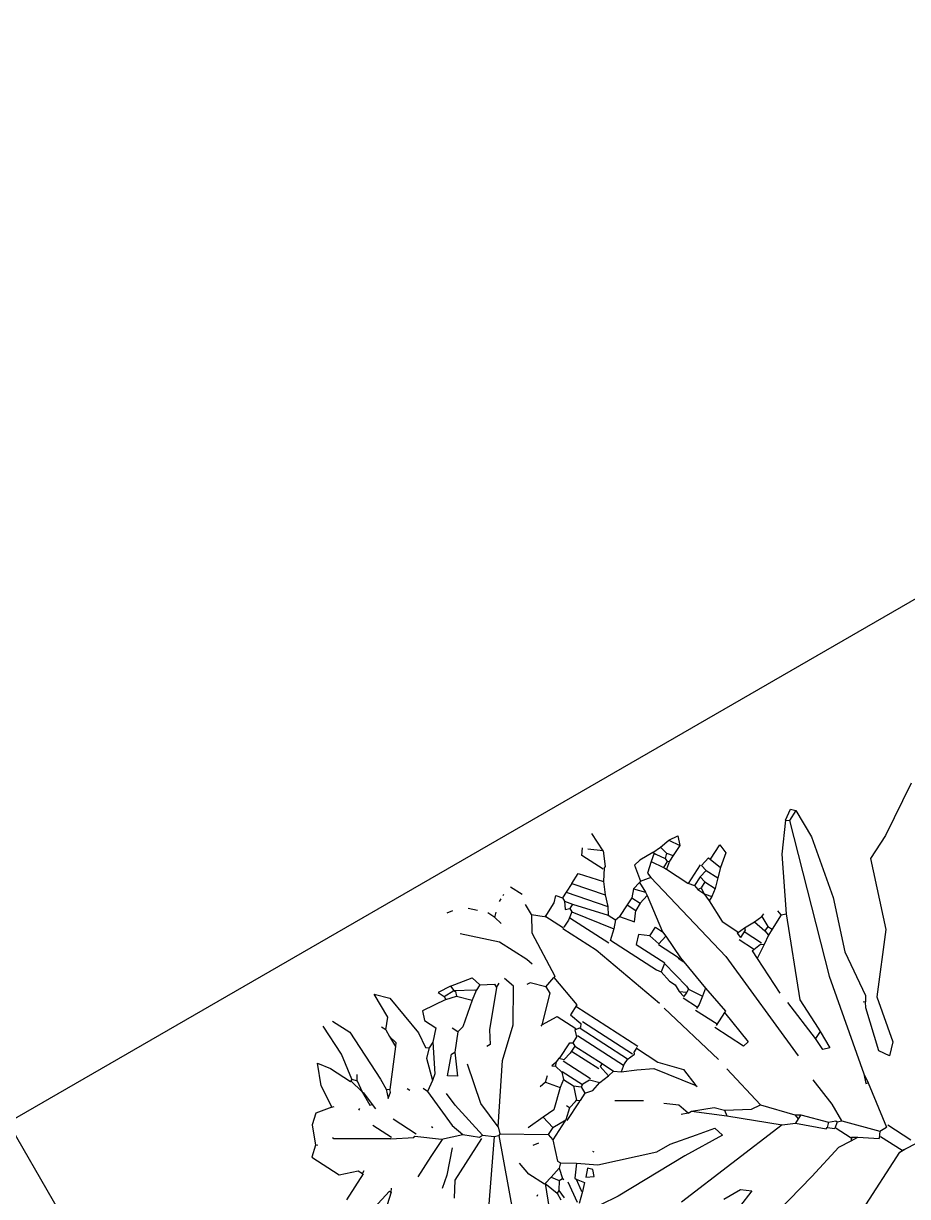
# Model space of a CAD drawing. Header units: metres. Extents: x 1769 to 3632, y 809 to 2652.
# Drawn here: x 2737.6868 to 2738.0039, y 1807.1333 to 1807.5541 of the extents above; entities that cross this region are included whole.
import ezdxf

# ---------------------------------------------------------------- set-up
doc = ezdxf.new("R2010")
doc.units = ezdxf.units.M
doc.header["$LTSCALE"] = 10
doc.linetypes.add('HIDDEN', pattern=[9.525, 6.35, -3.175])
for name, color, linetype in [('A-ELEV0', 7, 'Continuous'), ('A-FLOR-LEVL', 2, 'Continuous'), ('A-PROJ+', 1, 'HIDDEN'), ('L-PLNT', 66, 'Continuous')]:
    doc.layers.add(name, color=color, linetype=linetype)

# ---------------------------------------------------------------- blocks, each defined once
blk = doc.blocks.new('GARRA DE LEON')
at = {"layer": 'L-PLNT', "color": 65, "linetype": 'Continuous'}
for p, q in [((1272.1548, 333.8953), (1272.1838, 333.9119)), ((1271.9767, 333.8891), (1272.1423, 333.8891)), ((1272.1423, 333.8891), (1272.1548, 333.8953)), ((1272.1486, 333.8912), (1272.1548, 333.8953)), ((1272.1486, 333.8291), (1272.1486, 333.8912)), ((1272.1817, 333.8291), (1272.1817, 333.8953)), ((1272.1175, 333.7835), (1272.1423, 333.8291)), ((1272.1299, 333.7297), (1272.1589, 333.8208)), ((1272.1589, 333.8208), (1272.1423, 333.8291)), ((1272.1589, 333.8208), (1272.1755, 333.8291)), ((1272.2417, 333.7338), (1272.1755, 333.8291)), ((1272.1009, 333.7753), (1272.1175, 333.7835)), ((1272.1092, 333.7711), (1272.1175, 333.7835)), ((1271.9767, 333.7421), (1272.0719, 333.7587)), ((1272.0719, 333.7587), (1272.1009, 333.7753)), ((1272.1092, 333.7711), (1272.1009, 333.7753)), ((1272.1072, 333.7256), (1272.1072, 333.7711)), ((1271.6744, 333.68), (1271.9767, 333.7421)), ((1272.1217, 333.7214), (1272.1299, 333.7297)), ((1272.1299, 333.7297), (1272.1507, 333.6883)), ((1272.2376, 333.7297), (1272.2417, 333.7338)), ((1272.2542, 333.7131), (1272.2376, 333.7297)), ((1272.2542, 333.7131), (1272.2417, 333.7338)), ((1272.3246, 333.7421), (1272.3204, 333.7131)), ((1272.3577, 333.7297), (1272.3246, 333.7421)), ((1272.4281, 333.6386), (1272.3577, 333.7297)), ((1272.0637, 333.6386), (1272.0927, 333.709)), ((1272.0885, 333.6386), (1272.1092, 333.7049)), ((1272.0927, 333.709), (1272.0968, 333.709)), ((1272.0968, 333.709), (1272.1051, 333.7256)), ((1272.1092, 333.7049), (1272.0968, 333.709)), ((1272.1217, 333.7214), (1272.1051, 333.7256)), ((1272.1092, 333.7049), (1272.1217, 333.7173)), ((1272.1217, 333.7173), (1272.1217, 333.7214)), ((1272.4074, 333.5144), (1272.2542, 333.7131)), ((1272.3204, 333.7131), (1272.3908, 333.6303)), ((1272.1507, 333.6883), (1272.1755, 333.6179)), ((1271.869, 333.6386), (1271.6744, 333.622)), ((1272.043, 333.6137), (1271.7531, 333.5102)), ((1271.8152, 333.593), (1271.8566, 333.6137)), ((1271.8566, 333.6137), (1271.869, 333.6386)), ((1271.9891, 333.4895), (1272.043, 333.6137)), ((1272.043, 333.6137), (1272.0637, 333.6386)), ((1272.0554, 333.5433), (1272.0803, 333.6262)), ((1272.0761, 333.6386), (1272.0637, 333.6386)), ((1272.0803, 333.6262), (1272.0761, 333.6386)), ((1272.0885, 333.6386), (1272.0761, 333.6386)), ((1272.0803, 333.6262), (1272.0885, 333.6386)), ((1272.3908, 333.6303), (1272.4033, 333.622)), ((1272.4033, 333.622), (1272.3991, 333.6179)), ((1272.4157, 333.6137), (1272.4033, 333.622)), ((1272.4778, 333.5144), (1272.4157, 333.6137)), ((1272.5772, 333.5682), (1272.4281, 333.6386)), ((1272.2625, 333.6096), (1272.25, 333.5972)), ((1272.25, 333.5972), (1272.2625, 333.5682)), ((1272.2832, 333.5682), (1272.2625, 333.6096)), ((1272.3121, 333.2783), (1272.2045, 333.5558)), ((1272.2832, 333.5682), (1272.2625, 333.5682)), ((1272.2625, 333.5682), (1272.2997, 333.4647)), ((1272.2873, 333.5599), (1272.2832, 333.5682)), ((1272.3204, 333.4854), (1272.2873, 333.5599)), ((1272.7014, 333.444), (1272.5772, 333.5682)), ((1271.9974, 333.4771), (1272.0347, 333.5309)), ((1272.0347, 333.5309), (1272.0554, 333.5433)), ((1272.0554, 333.5433), (1272.0844, 333.4274)), ((1271.9436, 333.5061), (1271.8525, 333.4564)), ((1271.9477, 333.4812), (1271.9436, 333.5061)), ((1272.6724, 333.2286), (1272.4074, 333.5144)), ((1272.573, 333.4191), (1272.4778, 333.5144)), ((1271.9105, 333.4522), (1271.9477, 333.4812)), ((1271.9519, 333.4108), (1271.9891, 333.4895)), ((1271.9974, 333.4771), (1271.9891, 333.4895)), ((1271.9891, 333.4522), (1271.9974, 333.4771)), ((1272.4778, 333.3446), (1272.3204, 333.4854)), ((1271.8525, 333.4564), (1271.6827, 333.3736)), ((1271.8566, 333.4108), (1271.9105, 333.4522)), ((1271.9519, 333.4108), (1271.9891, 333.4522)), ((1272.7677, 333.444), (1272.7014, 333.444)), ((1272.9085, 333.4274), (1272.7677, 333.444)), ((1272.1672, 333.4357), (1272.1527, 333.4315)), ((1272.1527, 333.4315), (1272.1527, 333.3487)), ((1272.1962, 333.3487), (1272.1672, 333.4357)), ((1272.3494, 333.3446), (1272.308, 333.4357)), ((1272.6683, 333.2949), (1272.573, 333.4191)), ((1271.72, 333.2907), (1271.8235, 333.3943)), ((1271.8235, 333.3943), (1271.8566, 333.4108)), ((1271.9436, 333.4067), (1271.9312, 333.3943)), ((1271.9436, 333.4067), (1271.9519, 333.4108)), ((1271.9436, 333.4067), (1271.9477, 333.3777)), ((1271.9891, 333.2783), (1272.0098, 333.386)), ((1272.0098, 333.386), (1272.0098, 333.3901)), ((1272.0264, 333.3404), (1272.0098, 333.386)), ((1272.1258, 333.2203), (1272.0927, 333.3984)), ((1271.6827, 333.3736), (1271.6413, 333.3487)), ((1271.9477, 333.3777), (1271.9312, 333.3446)), ((1272.0078, 333.2783), (1272.0264, 333.3404)), ((1272.1962, 333.3487), (1272.1589, 333.3487)), ((1272.1631, 333.2866), (1272.1631, 333.3487)), ((1272.2003, 333.3487), (1272.1962, 333.3487)), ((1272.2211, 333.2783), (1272.2003, 333.3487)), ((1272.3577, 333.3239), (1272.3494, 333.3446)), ((1272.3867, 333.3404), (1272.3494, 333.3446)), ((1272.3577, 333.3239), (1272.3825, 333.3321)), ((1272.3825, 333.3321), (1272.3867, 333.3404)), ((1272.4115, 333.3363), (1272.3867, 333.3404)), ((1272.3867, 333.2825), (1272.3867, 333.3321)), ((1272.4157, 333.3239), (1272.4115, 333.3363)), ((1272.4281, 333.3363), (1272.4115, 333.3363)), ((1272.4695, 333.3363), (1272.4281, 333.3363)), ((1272.4281, 333.3239), (1272.4281, 333.3363)), ((1272.4695, 333.3363), (1272.4778, 333.3446)), ((1272.4695, 333.3363), (1272.4736, 333.3239)), ((1272.5938, 333.2576), (1272.4778, 333.3446)), ((1271.6454, 333.2949), (1271.6164, 333.3032)), ((1272.3639, 333.2825), (1272.3639, 333.3239)), ((1272.4198, 333.2907), (1272.4157, 333.3239)), ((1272.4281, 333.3239), (1272.4157, 333.3239)), ((1272.4405, 333.299), (1272.4281, 333.3239)), ((1271.6164, 333.299), (1271.6454, 333.2535)), ((1271.6661, 333.2866), (1271.6454, 333.2949)), ((1271.6454, 333.2907), (1271.6454, 333.2949)), ((1271.662, 333.2659), (1271.6454, 333.2907)), ((1271.662, 333.2659), (1271.6661, 333.2866)), ((1271.6786, 333.2825), (1271.691, 333.299)), ((1271.6992, 333.2742), (1271.6786, 333.2825)), ((1271.691, 333.299), (1271.7034, 333.2866)), ((1271.6951, 333.2452), (1271.72, 333.2907)), ((1271.7034, 333.2866), (1271.6992, 333.2742)), ((1271.8732, 333.241), (1271.9105, 333.299)), ((1271.9643, 333.2452), (1271.9891, 333.2783)), ((1272.0078, 333.2162), (1272.0078, 333.2783)), ((1272.1796, 333.2866), (1272.1672, 333.2866)), ((1272.1713, 333.2452), (1272.1713, 333.2866)), ((1272.2003, 333.2825), (1272.1796, 333.2866)), ((1272.1962, 333.2452), (1272.2003, 333.2825)), ((1272.2211, 333.2783), (1272.2003, 333.2825)), ((1272.2459, 333.1996), (1272.2211, 333.2783)), ((1272.3743, 333.0216), (1272.3121, 333.2783)), ((1272.3743, 333.27), (1272.3701, 333.2825)), ((1272.3908, 333.2825), (1272.3701, 333.2825)), ((1272.3743, 333.27), (1272.395, 333.2783)), ((1272.395, 333.2783), (1272.3908, 333.2825)), ((1272.395, 333.2783), (1272.4198, 333.2907)), ((1272.4198, 333.2907), (1272.4405, 333.299)), ((1272.4405, 333.299), (1272.4488, 333.299)), ((1272.7014, 333.2286), (1272.6683, 333.2949)), ((1271.6123, 333.2079), (1271.5667, 333.2493)), ((1271.6082, 333.2452), (1271.5999, 333.2617)), ((1271.6164, 333.2452), (1271.6082, 333.2659)), ((1271.6123, 333.2121), (1271.6082, 333.2452)), ((1271.6164, 333.2452), (1271.6082, 333.2452)), ((1271.6371, 333.2328), (1271.6164, 333.2452)), ((1271.662, 333.2617), (1271.662, 333.2659)), ((1271.6951, 333.2452), (1271.662, 333.2617)), ((1271.6744, 333.2121), (1271.6951, 333.2452)), ((1271.7407, 333.2617), (1271.7407, 333.2659)), ((1271.9394, 333.2162), (1271.9643, 333.2452)), ((1272.1796, 333.2286), (1272.1755, 333.2452)), ((1272.1879, 333.2452), (1272.1755, 333.2452)), ((1272.1796, 333.2286), (1272.1879, 333.2452)), ((1272.1962, 333.2452), (1272.1879, 333.2452)), ((1272.2003, 333.2369), (1272.1962, 333.2452)), ((1272.3784, 333.2245), (1272.3784, 333.27)), ((1272.6683, 333.2203), (1272.5938, 333.2576)), ((1271.633, 333.2121), (1271.6371, 333.2328)), ((1271.633, 333.2121), (1271.662, 333.2162)), ((1271.6371, 333.2328), (1271.6454, 333.2369)), ((1271.6454, 333.2369), (1271.6454, 333.241)), ((1271.662, 333.2162), (1271.6454, 333.2369)), ((1271.6744, 333.2121), (1271.662, 333.2162)), ((1271.9312, 333.1996), (1271.9394, 333.2162)), ((1271.9601, 333.2121), (1271.9394, 333.2162)), ((1271.9726, 333.2121), (1271.9933, 333.2203)), ((1271.9912, 333.0712), (1271.9912, 333.2162)), ((1271.9933, 333.2203), (1271.9974, 333.2162)), ((1272.0098, 333.2162), (1271.9974, 333.2162)), ((1272.014, 333.0381), (1272.014, 333.2162)), ((1272.1879, 333.2121), (1272.1796, 333.2286)), ((1272.2169, 333.1624), (1272.2003, 333.2369)), ((1272.4033, 333.1706), (1272.3784, 333.2245)), ((1272.6683, 333.2203), (1272.6724, 333.2286)), ((1272.6683, 333.2203), (1272.6973, 333.2162)), ((1272.7014, 333.2286), (1272.6724, 333.2286)), ((1272.6973, 333.2162), (1272.7014, 333.2286)), ((1271.5792, 333.2079), (1271.575, 333.2079)), ((1271.6102, 333.2079), (1271.6102, 333.1624)), ((1271.6123, 333.2079), (1271.633, 333.2121)), ((1271.6123, 333.2079), (1271.6123, 333.2121)), ((1271.6744, 333.2038), (1271.6744, 333.2121)), ((1271.7117, 333.1665), (1271.6744, 333.2038)), ((1271.8649, 333.1831), (1271.8898, 333.1872)), ((1271.8815, 333.1624), (1271.8898, 333.1872)), ((1271.8898, 333.1872), (1271.9146, 333.1955)), ((1271.9146, 333.1955), (1271.9312, 333.1996)), ((1271.9229, 333.1665), (1271.9146, 333.1955)), ((1271.9312, 333.1665), (1271.9312, 333.1996)), ((1271.956, 333.0795), (1271.956, 333.2121)), ((1271.9726, 333.2121), (1271.9601, 333.2121)), ((1271.9747, 333.0754), (1271.9747, 333.2121)), ((1272.1548, 333.005), (1272.1299, 333.2038)), ((1272.1879, 333.1955), (1272.1879, 333.2121)), ((1272.1879, 333.1955), (1272.1879, 333.2121)), ((1272.1962, 333.1665), (1272.1879, 333.1955)), ((1272.2459, 333.1831), (1272.2459, 333.1996)), ((1272.25, 333.1872), (1272.2459, 333.1996)), ((1272.2459, 333.1831), (1272.25, 333.1872)), ((1272.2749, 333.1292), (1272.25, 333.1872)), ((1271.6496, 333.0505), (1271.5088, 333.1831)), ((1271.6102, 333.1624), (1271.6206, 333.1292)), ((1271.7158, 333.1499), (1271.7117, 333.1665)), ((1271.7655, 333.1665), (1271.7117, 333.1665)), ((1271.7365, 333.1499), (1271.7696, 333.1665)), ((1271.7696, 333.1665), (1271.7655, 333.1665)), ((1271.7696, 333.1706), (1271.8235, 333.1706)), ((1271.7986, 333.1582), (1271.7696, 333.1665)), ((1271.7986, 333.1582), (1271.8194, 333.1624)), ((1271.7986, 333.1582), (1271.7986, 333.1499)), ((1271.8194, 333.1624), (1271.8235, 333.1624)), ((1271.8235, 333.1624), (1271.8276, 333.1706)), ((1271.8235, 333.1706), (1271.8276, 333.1706)), ((1271.8484, 333.1375), (1271.8235, 333.1624)), ((1271.8484, 333.1706), (1271.8276, 333.1706)), ((1271.8484, 333.1706), (1271.8649, 333.1831)), ((1271.8566, 333.1541), (1271.8484, 333.1706)), ((1271.8649, 333.1541), (1271.8815, 333.1624)), ((1271.8856, 333.0837), (1271.8856, 333.1624)), ((1271.9167, 333.0878), (1271.9167, 333.1665)), ((1271.9312, 333.1665), (1271.9229, 333.1665)), ((1271.9312, 333.0878), (1271.9312, 333.1665)), ((1272.1941, 333.1541), (1272.1962, 333.1665)), ((1272.2169, 333.1624), (1272.1962, 333.1665)), ((1272.219, 333.0795), (1272.219, 333.1624)), ((1272.248, 333.1251), (1272.248, 333.1831)), ((1272.4115, 333.1499), (1272.4033, 333.1706)), ((1272.4157, 333.1706), (1272.4033, 333.1706)), ((1272.4115, 333.1541), (1272.4157, 333.1706)), ((1272.4364, 333.1665), (1272.4157, 333.1706)), ((1272.4364, 333.1375), (1272.4364, 333.1665)), ((1272.4612, 333.1582), (1272.4364, 333.1665)), ((1272.4861, 333.1499), (1272.4612, 333.1582)), ((1272.4612, 333.1251), (1272.4612, 333.1582)), ((1271.6537, 333.0505), (1271.7158, 333.1499)), ((1271.6744, 333.1334), (1271.6868, 333.1417)), ((1271.7365, 333.1499), (1271.7158, 333.1499)), ((1271.7448, 333.1168), (1271.7365, 333.1499)), ((1271.7738, 333.1292), (1271.7448, 333.1168)), ((1271.8276, 333.1127), (1271.7738, 333.1292)), ((1271.8484, 333.1375), (1271.8566, 333.1541)), ((1271.8484, 333.1085), (1271.8484, 333.1375)), ((1271.8649, 333.1541), (1271.8566, 333.1541)), ((1271.8628, 333.0961), (1271.8628, 333.1541)), ((1272.1941, 333.0216), (1272.1941, 333.1541)), ((1272.25, 333.1251), (1272.2749, 333.1292)), ((1272.279, 333.1168), (1272.2749, 333.1292)), ((1272.4115, 333.1499), (1272.4115, 333.1541)), ((1272.4115, 333.1334), (1272.4115, 333.1499)), ((1272.4198, 333.1375), (1272.4115, 333.1499)), ((1272.4115, 333.1334), (1272.4198, 333.1375)), ((1272.4157, 333.1209), (1272.4115, 333.1334)), ((1272.4364, 333.1375), (1272.4198, 333.1375)), ((1272.4405, 333.1209), (1272.4364, 333.1375)), ((1272.5234, 333.1417), (1272.4861, 333.1499)), ((1272.4902, 333.1127), (1272.4861, 333.1499)), ((1272.5316, 333.1189), (1272.5234, 333.1417)), ((1271.6413, 333.0423), (1271.488, 333.1251)), ((1271.7448, 333.1168), (1271.7034, 333.1002)), ((1271.8194, 333.0754), (1271.8276, 333.1127)), ((1271.8484, 333.1085), (1271.8276, 333.1127)), ((1271.8608, 333.0961), (1271.8484, 333.1085)), ((1272.2542, 333.0961), (1272.25, 333.1251)), ((1272.3329, 333.0381), (1272.279, 333.1168)), ((1272.279, 333.0961), (1272.279, 333.1168)), ((1272.4115, 333.1044), (1272.4157, 333.1209)), ((1272.4115, 333.1064), (1272.4654, 333.1064)), ((1272.4115, 333.0423), (1272.4115, 333.1044)), ((1272.4405, 333.1209), (1272.4157, 333.1209)), ((1272.4405, 333.1209), (1272.4612, 333.1251)), ((1272.4654, 333.1085), (1272.4612, 333.1251)), ((1272.4654, 333.1085), (1272.4902, 333.1127)), ((1272.4902, 333.1189), (1272.5316, 333.1189)), ((1271.8194, 333.0754), (1271.8028, 333.0712)), ((1271.8194, 333.0754), (1271.8359, 333.0712)), ((1271.8649, 333.0754), (1271.8608, 333.0961)), ((1271.8608, 333.0671), (1271.8649, 333.0754)), ((1271.8732, 333.0712), (1271.8649, 333.0754)), ((1271.8856, 333.0712), (1271.8898, 333.0837)), ((1271.8856, 333.0733), (1271.9312, 333.0733)), ((1271.8898, 333.0837), (1271.9105, 333.0878)), ((1271.9312, 333.0878), (1271.9105, 333.0878)), ((1271.9353, 333.0795), (1271.9312, 333.0878)), ((1271.9312, 333.0733), (1271.9353, 333.0795)), ((1271.9519, 333.0795), (1271.9353, 333.0795)), ((1271.9643, 333.0671), (1271.9519, 333.0795)), ((1271.9643, 333.0671), (1271.9767, 333.0754)), ((1271.985, 333.0712), (1271.9767, 333.0754)), ((1272.2417, 333.0712), (1272.219, 333.0795)), ((1272.2542, 333.0961), (1272.2417, 333.0712)), ((1272.2542, 333.0961), (1272.279, 333.0961)), ((1271.6413, 333.0423), (1271.6496, 333.0505)), ((1271.6537, 333.0505), (1271.6496, 333.0505)), ((1271.6661, 333.0381), (1271.6537, 333.0505)), ((1271.8732, 333.0712), (1271.8608, 333.0671)), ((1271.8856, 333.0712), (1271.8732, 333.0712)), ((1271.9684, 333.0133), (1271.9684, 333.0671)), ((1271.9891, 333.0381), (1271.985, 333.0712)), ((1272.2542, 333.0091), (1272.2625, 333.0464)), ((1272.2625, 333.0464), (1272.2873, 333.034)), ((1271.5005, 333.0195), (1271.4632, 333.0423)), ((1271.6206, 333.0195), (1271.5005, 333.0195)), ((1271.6206, 333.0133), (1271.6288, 333.0174)), ((1271.6288, 333.0174), (1271.6413, 333.0423)), ((1271.6288, 333.0174), (1271.6537, 332.9222)), ((1271.6661, 333.0381), (1271.8069, 332.9594)), ((1271.6661, 333.0381), (1271.691, 332.9719)), ((1272.0181, 333.0381), (1271.9891, 333.0381)), ((1272.043, 332.9553), (1272.0181, 333.0381)), ((1272.1858, 332.9097), (1272.1858, 333.0216)), ((1272.2211, 333.0133), (1272.1921, 333.0216)), ((1272.2873, 333.0091), (1272.2873, 333.034)), ((1272.308, 333.034), (1272.2873, 333.034)), ((1272.308, 333.034), (1272.3329, 333.0381)), ((1272.308, 333.0091), (1272.308, 333.034)), ((1272.3287, 333.0009), (1272.337, 333.0298)), ((1272.337, 333.0298), (1272.3329, 333.0381)), ((1272.3494, 333.005), (1272.337, 333.0298)), ((1272.3536, 333.005), (1272.3701, 333.0174)), ((1272.3701, 333.0174), (1272.3743, 333.0216)), ((1272.3784, 333.0091), (1272.3743, 333.0216)), ((1272.4074, 333.0009), (1272.4115, 333.034)), ((1272.4322, 333.0381), (1272.4115, 333.0423)), ((1272.4115, 333.0381), (1272.4115, 333.0423)), ((1272.4115, 333.034), (1272.4115, 333.0381)), ((1272.4281, 333.034), (1272.4115, 333.034)), ((1272.4281, 333.034), (1272.4322, 333.0381)), ((1272.4322, 333.0257), (1272.4281, 333.034)), ((1272.4281, 333.0009), (1272.4322, 333.0257)), ((1272.4488, 333.0381), (1272.4322, 333.0381)), ((1272.4447, 333.0216), (1272.4322, 333.0257)), ((1272.4447, 333.0216), (1272.4488, 333.0381)), ((1272.4488, 333.0009), (1272.4447, 333.0216)), ((1272.4778, 333.0381), (1272.4488, 333.0381)), ((1272.4736, 333.0091), (1272.4778, 333.0381)), ((1272.4736, 333.0091), (1272.4944, 333.0216)), ((1272.4944, 333.0216), (1272.4778, 333.0381)), ((1271.5005, 332.9967), (1271.4674, 333.005)), ((1271.5626, 332.9719), (1271.5005, 332.9967)), ((1271.604, 332.976), (1271.6206, 333.0133)), ((1271.9312, 332.9926), (1271.927, 332.9926)), ((1271.9312, 332.9926), (1271.9684, 333.0133)), ((1272.0057, 332.9677), (1271.9312, 332.9926)), ((1272.1548, 332.9097), (1272.1548, 333.005)), ((1272.2003, 332.9056), (1272.2211, 333.0133)), ((1272.2417, 333.005), (1272.2211, 333.0133)), ((1272.2417, 333.005), (1272.2542, 333.0091)), ((1272.2417, 332.9843), (1272.2417, 333.005)), ((1272.2873, 333.0091), (1272.2542, 333.0091)), ((1272.308, 333.0091), (1272.2873, 333.0091)), ((1272.3287, 333.0009), (1272.308, 333.0091)), ((1272.3287, 333.0009), (1272.3494, 333.005)), ((1272.3536, 333.005), (1272.3494, 333.005)), ((1272.3784, 332.9719), (1272.3536, 333.005)), ((1272.4074, 333.0009), (1272.3784, 333.0091)), ((1272.4281, 332.9926), (1272.395, 332.976)), ((1272.4281, 332.9967), (1272.4074, 333.0009)), ((1272.4281, 332.9926), (1272.4488, 333.0009)), ((1272.4281, 332.9967), (1272.4281, 333.0009)), ((1272.4281, 332.9926), (1272.4281, 332.9967)), ((1272.4488, 333.0009), (1272.4736, 333.0091)), ((1271.5667, 332.9387), (1271.604, 332.976)), ((1271.6082, 332.9429), (1271.604, 332.976)), ((1271.691, 332.9719), (1271.7531, 332.8932)), ((1271.8069, 332.9594), (1271.8939, 332.9346)), ((1272.014, 332.9512), (1272.0057, 332.9677)), ((1272.2169, 332.8973), (1272.2417, 332.9843)), ((1272.2335, 332.8683), (1272.2583, 332.9719)), ((1272.2583, 332.9719), (1272.2417, 332.9843)), ((1272.279, 332.9512), (1272.2583, 332.9719)), ((1272.395, 332.976), (1272.3784, 332.9719)), ((1271.3928, 332.9056), (1271.2893, 332.9346)), ((1271.517, 332.9398), (1271.4591, 332.9398)), ((1271.5667, 332.9408), (1271.517, 332.9398)), ((1271.5378, 332.8808), (1271.5667, 332.9387)), ((1271.6454, 332.8476), (1271.6082, 332.9429)), ((1271.8939, 332.9346), (1271.9726, 332.8849)), ((1272.014, 332.9512), (1272.0015, 332.9139)), ((1272.014, 332.9512), (1272.043, 332.9553)), ((1272.0471, 332.9553), (1272.043, 332.9553)), ((1272.1051, 332.8518), (1272.0471, 332.9553)), ((1272.2583, 332.8683), (1272.279, 332.9512)), ((1272.3039, 332.9304), (1272.279, 332.9512)), ((1272.2873, 332.8683), (1272.3039, 332.9304)), ((1272.3329, 332.9139), (1272.3039, 332.9304)), ((1271.3928, 332.9015), (1271.3928, 332.9056)), ((1271.3928, 332.9056), (1271.4011, 332.9015)), ((1271.5792, 332.9015), (1271.5792, 332.9056)), ((1271.6537, 332.9222), (1271.6661, 332.889)), ((1271.8235, 332.9139), (1271.8152, 332.9097)), ((1271.8525, 332.8932), (1271.8235, 332.9139)), ((1272.0015, 332.9139), (1271.9933, 332.9097)), ((1272.1568, 332.8559), (1272.1568, 332.9097)), ((1272.1796, 332.9097), (1272.1589, 332.9097)), ((1272.2003, 332.9056), (1272.1796, 332.9097)), ((1272.2045, 332.8973), (1272.2003, 332.9056)), ((1272.3287, 332.9139), (1272.3287, 332.8518)), ((1272.337, 332.9139), (1272.3329, 332.9139)), ((1272.366, 332.889), (1272.337, 332.9139)), ((1271.2976, 332.8849), (1271.3928, 332.9015)), ((1271.5005, 332.8352), (1271.5336, 332.8808)), ((1271.5336, 332.8808), (1271.5378, 332.8808)), ((1271.5439, 332.8808), (1271.5439, 332.8145)), ((1271.7158, 332.889), (1271.7034, 332.8683)), ((1271.7614, 332.8518), (1271.7158, 332.889)), ((1271.9477, 332.8518), (1271.8525, 332.8932)), ((1271.9726, 332.8849), (1271.9767, 332.8559)), ((1272.0451, 332.8766), (1272.043, 332.8932)), ((1272.0451, 332.7979), (1272.0451, 332.8766)), ((1272.1962, 332.889), (1272.2045, 332.8973)), ((1272.2128, 332.8766), (1272.1962, 332.889)), ((1272.2169, 332.8973), (1272.2045, 332.8973)), ((1272.2128, 332.8766), (1272.2169, 332.8973)), ((1272.2169, 332.8683), (1272.2128, 332.8766)), ((1272.366, 332.889), (1272.3494, 332.8559)), ((1272.366, 332.889), (1272.3867, 332.8435)), ((1271.6744, 332.8435), (1271.6454, 332.8476)), ((1271.6454, 332.8476), (1271.6454, 332.8352)), ((1271.7034, 332.8683), (1271.7531, 332.8476)), ((1271.7531, 332.8476), (1271.7614, 332.8518)), ((1271.8069, 332.8311), (1271.7614, 332.8518)), ((1271.9519, 332.8435), (1271.9477, 332.8518)), ((1271.9477, 332.8518), (1271.9601, 332.8518)), ((1272.1424, 332.8269), (1272.1051, 332.8518)), ((1272.1424, 332.8269), (1272.1548, 332.8559)), ((1272.1548, 332.858), (1272.1962, 332.858)), ((1272.1962, 332.858), (1272.2128, 332.8518)), ((1272.2128, 332.8518), (1272.2169, 332.8683)), ((1272.2335, 332.8683), (1272.2169, 332.8683)), ((1272.2583, 332.8683), (1272.2335, 332.8683)), ((1272.2583, 332.8683), (1272.2873, 332.8683)), ((1272.3287, 332.8518), (1272.3453, 332.8435)), ((1271.3928, 332.8248), (1271.3183, 332.8248)), ((1271.3928, 332.8104), (1271.3928, 332.8228)), ((1271.3928, 332.8228), (1271.4011, 332.8228)), ((1271.5005, 332.8352), (1271.4259, 332.7192)), ((1271.5046, 332.8352), (1271.5046, 332.7814)), ((1271.691, 332.8393), (1271.6744, 332.8435)), ((1271.7117, 332.8021), (1271.6744, 332.8435)), ((1271.7531, 332.7938), (1271.691, 332.8393)), ((1271.8235, 332.8352), (1271.8069, 332.8311)), ((1271.8069, 332.8311), (1271.8069, 332.8145)), ((1271.8898, 332.8186), (1271.8235, 332.8352)), ((1271.8773, 332.7814), (1271.8898, 332.8186)), ((1271.9146, 332.8145), (1271.8898, 332.8186)), ((1271.9312, 332.8145), (1271.9519, 332.8435)), ((1272.1424, 332.8269), (1272.1548, 332.8021)), ((1271.3597, 332.7772), (1271.3928, 332.8104)), ((1271.6247, 332.8021), (1271.6247, 332.8104)), ((1271.7365, 332.7938), (1271.7117, 332.8021)), ((1271.7324, 332.7855), (1271.7365, 332.7938)), ((1271.7531, 332.7938), (1271.7365, 332.7938)), ((1271.7862, 332.7814), (1271.7531, 332.7938)), ((1271.8856, 332.7689), (1271.9146, 332.8104)), ((1271.8898, 332.7565), (1271.9353, 332.7896)), ((1271.9312, 332.8145), (1271.9146, 332.8145)), ((1271.9146, 332.8104), (1271.9146, 332.8145)), ((1271.9353, 332.7896), (1271.9312, 332.8145)), ((1272.0098, 332.7068), (1272.0451, 332.7979)), ((1271.3597, 332.6985), (1271.3597, 332.7772)), ((1271.546, 332.7524), (1271.5419, 332.7648)), ((1271.5957, 332.7607), (1271.5792, 332.7772)), ((1271.5792, 332.7772), (1271.5957, 332.7731)), ((1271.5957, 332.7731), (1271.5999, 332.7689)), ((1271.5957, 332.7607), (1271.5999, 332.7689)), ((1271.6082, 332.7358), (1271.5957, 332.7607)), ((1271.6951, 332.7234), (1271.5999, 332.7689)), ((1271.7531, 332.7524), (1271.7324, 332.7855)), ((1271.7862, 332.7482), (1271.7862, 332.7814)), ((1271.8566, 332.7648), (1271.8028, 332.7317)), ((1271.8566, 332.7648), (1271.8773, 332.7814)), ((1271.8608, 332.7565), (1271.8566, 332.7648)), ((1271.8608, 332.7565), (1271.8856, 332.7689)), ((1271.8856, 332.7731), (1271.8773, 332.7814)), ((1271.8856, 332.7689), (1271.8856, 332.7731)), ((1271.8898, 332.7565), (1271.8856, 332.7689)), ((1272.0885, 332.7565), (1272.0844, 332.7772)), ((1272.1713, 332.7482), (1272.1713, 332.7814)), ((1271.5212, 332.7317), (1271.517, 332.7317)), ((1271.5419, 332.7482), (1271.546, 332.7524)), ((1271.5584, 332.7151), (1271.5419, 332.7482)), ((1271.5584, 332.7192), (1271.546, 332.7524)), ((1271.6641, 332.6116), (1271.6082, 332.7358)), ((1271.7862, 332.6488), (1271.7531, 332.7524)), ((1271.8028, 332.7317), (1271.7862, 332.7482)), ((1271.8898, 332.7565), (1271.8608, 332.74)), ((1271.8608, 332.74), (1271.8608, 332.7565)), ((1272.0885, 332.7565), (1272.1009, 332.7524)), ((1272.0885, 332.7565), (1272.0885, 332.7358)), ((1272.1341, 332.7441), (1272.1258, 332.7441)), ((1272.1465, 332.7441), (1272.1424, 332.7441)), ((1271.4259, 332.7192), (1271.4259, 332.7151)), ((1271.5584, 332.7151), (1271.5584, 332.7192)), ((1271.5667, 332.6778), (1271.5584, 332.7151)), ((1271.575, 332.6903), (1271.5584, 332.7151)), ((1271.7076, 332.6985), (1271.6951, 332.7234)), ((1271.7034, 332.7192), (1271.6951, 332.7234)), ((1271.7076, 332.6985), (1271.7034, 332.7192)), ((1272.0719, 332.6903), (1272.0803, 332.711)), ((1271.3887, 332.6903), (1271.3597, 332.6985)), ((1271.3887, 332.6903), (1271.3928, 332.6944)), ((1271.4259, 332.6571), (1271.3887, 332.6903)), ((1271.488, 332.6737), (1271.4922, 332.6778)), ((1271.5667, 332.6778), (1271.5626, 332.6778)), ((1271.5647, 332.6199), (1271.5647, 332.6778)), ((1271.5709, 332.6778), (1271.5667, 332.6778)), ((1271.5709, 332.6778), (1271.575, 332.6903)), ((1271.5709, 332.6778), (1271.6082, 332.624)), ((1271.575, 332.6903), (1271.5874, 332.682)), ((1271.7158, 332.682), (1271.7076, 332.6985)), ((1271.7158, 332.682), (1271.7448, 332.6696)), ((1271.7158, 332.682), (1271.7158, 332.6696)), ((1271.4549, 332.6488), (1271.4259, 332.6571)), ((1271.488, 332.6737), (1271.4549, 332.6488)), ((1271.5046, 332.6447), (1271.488, 332.6737)), ((1271.7448, 332.6696), (1271.7738, 332.6116)), ((1271.7738, 332.6116), (1271.7862, 332.6488)), ((1272.0347, 332.653), (1272.0471, 332.6613)), ((1271.517, 332.624), (1271.5046, 332.6447)), ((1271.517, 332.624), (1271.5046, 332.6447)), ((1271.517, 332.624), (1271.5584, 332.5867)), ((1271.5584, 332.5867), (1271.5647, 332.6199)), ((1271.6082, 332.624), (1271.6413, 332.5495)), ((1271.6641, 332.5619), (1271.6641, 332.6116))]:
    blk.add_line(p, q, dxfattribs=at)
blk = doc.blocks.new('RPA')
at = {"layer": 'A-FLOR-LEVL', "ltscale": 0.01}
blk.add_line((2754.2964, 1815.74202), (2754.29646, 1812.19199), dxfattribs=at)
blk.add_lwpolyline([(2754.29643, 1815.7418), (2755.49643, 1815.7418), (2755.49643, 1813.79189), (2754.29643, 1813.79189)], close=True, dxfattribs=at)
at = {"layer": 'A-PROJ+', "ltscale": 0.01}
blk.add_lwpolyline([(2754.14643, 1815.74218), (2754.29642, 1815.74218), (2754.29644, 1812.19183), (2754.14644, 1812.19183)], close=True, dxfattribs=at)
at = {"layer": 'L-PLNT', "xscale": -0.1480433124992555, "yscale": 0.1480433124992555, "zscale": 0.1480433124992558, "rotation": 207.1846337181579}
blk.add_blockref('GARRA DE LEON', (2564.45682, 1771.55146), dxfattribs=at)

msp = doc.modelspace()

# ---------------------------------------------------------------- block references
at = {"layer": 'A-ELEV0', "ltscale": 0.01, "rotation": 29.99800635700696}
msp.add_blockref('RPA', (1259.184, -1140.7268), dxfattribs=at)

doc.saveas('drawing.dxf')
